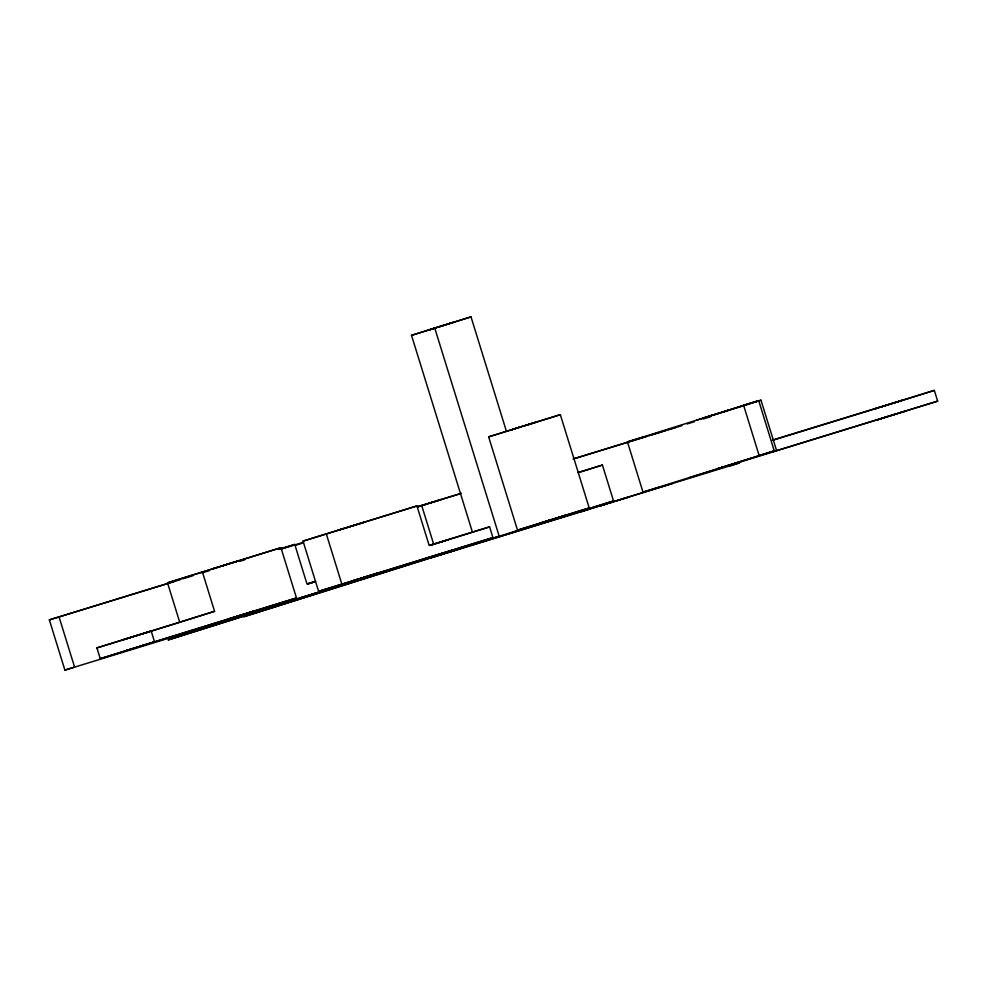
<?xml version="1.0" encoding="UTF-8"?>
<svg xmlns="http://www.w3.org/2000/svg" width="987" height="987" viewBox="0 0 987 987"><rect width="100%" height="100%" fill="white"/><g stroke="black" fill="none" stroke-linecap="round" stroke-linejoin="round"><path stroke-width="1.48" d="M246.232 614.445L244.764 615L338.085 586.475M265.552 608.757L268.945 607.585M727.727 410.395L760.977 400.191L776.522 450.43L771.439 452.194L937.65 401.141L934.319 390.383L772.513 440.066M562.072 516.398L566.279 515.066L517.521 530.155L488.639 436.846L521.716 426.557M556.137 518.249L589.214 507.972L560.332 414.663L549.87 417.994M517.521 530.155L550.598 519.865M581.664 511.673L590.14 508.91M150.258 631.372L122.24 640.032L137.242 635.332M446.297 540.358L448.554 539.642L441.954 541.629M472.317 531.759L411.517 335.333L471.009 316.876L506.393 431.208M471.009 316.876L411.517 335.333M322.971 591.114L168.123 639.971L376.787 574.261L64.908 670.124L49.35 619.885L173.946 581.54M214.574 611.311L179.745 622.303L167.519 582.823L280.937 547.699L296.482 597.949L100.255 658.662L96.923 647.904L214.574 611.311L202.36 571.831M280.937 547.699L167.519 582.823M303.034 541.11L416.933 505.936L429.148 545.416L489.589 526.861L492.92 537.619L318.591 591.349L303.034 541.11L416.933 505.936M278.778 549.475L294.755 544.442L306.969 583.922L315.643 581.257M281.122 549.167L303.54 542.233M295.582 545.243L303.441 542.899M461.484 493.241L417.279 506.849L425.434 504.369M627.461 441.905L758.707 400.623L774.252 450.874L643.006 492.155L627.461 441.905L642.562 437.266M730.01 409.963L760.977 400.191M578.493 472.6L602.428 465.05L613.532 500.94L578.69 511.932M489.589 526.861L430.246 545.404M903.352 400.154L934.319 390.383M100.255 658.662L296.482 597.949M64.908 670.124L74.58 667.076L59.023 616.826M318.591 591.349L492.92 537.619M437.229 555.706L243.678 616.776L429.123 558.395L672.344 483.581M512.216 532.351L535.435 525.022L475.944 543.492L499.175 536.163L434.736 328.005M729.763 465.95L739.448 462.891L430.85 557.791L444.347 553.559M937.65 401.141L689.086 477.745M515.782 428.407L511.574 429.74L520.568 427.013M533.19 423.09L537.101 421.831M544.664 521.716L540.457 523.048L549.451 520.322M527.243 424.941L548.661 418.365M353.679 525.503L363.821 522.32L347.005 527.564M430.961 502.753L441.103 499.558L435.168 501.359M712.503 415.157L702.362 418.352L719.19 413.097M178.968 622.612L96.923 647.904M443.879 541.123L437.278 543.183M440.609 553.941L451.886 550.401L423.201 559.284L438.203 554.583M277.285 604.957L287.427 601.774L270.598 607.03M318.443 592.447L329.707 588.906L323.107 590.892M569.413 514.646L559.271 517.83L565.206 516.041M728.061 465.408L717.919 468.591L723.853 466.789M446.519 552.991L456.66 549.808L450.726 551.597M612.828 501.939L600.343 505.85L605.685 504.246M616.27 500.989L628.805 497.041L623.414 498.669M445.174 324.846L428.346 330.102L434.292 328.301M438.45 327.018L454.168 322.12L448.221 323.909M516.806 428L560.332 414.663M522.826 426.396L532.166 423.509M222.248 565.909L224.456 565.23M226.763 564.416L239.064 560.665L213.254 568.648L219.2 566.859M351.508 526.071L338.01 530.303L343.945 528.514M714.674 414.589L728.172 410.358L722.237 412.159M424.287 504.813L432.121 502.297M138.476 634.949L150.604 631.236M431.134 544.972L434.872 543.812M429.863 545.478L432.318 544.713M433.552 544.33L438.561 542.677M308.956 583.477L312.694 582.318M315.149 581.553L307.685 583.971M139.253 646.621C90.385 661.561 189.455 631.162 140.573 646.103M237.805 616.159L254.621 610.904L248.687 612.705M245.627 613.643L228.811 618.886L234.746 617.097M362.562 577.814L365.881 576.79M367.065 576.322L370.384 575.298M545.688 521.309L589.214 507.972M275.114 605.537L261.604 609.769L267.551 607.967M551.721 519.705L561.048 516.818M316.025 593.076L301.023 597.777L307.623 595.778M572.768 513.61L576.087 512.574M726.913 465.852L743.729 460.608L730.232 464.828M319.714 591.941L311.016 594.742M568.265 515.103L585.081 509.847L542.431 523.073L613.532 500.94M896.295 413.911L877.603 419.746L906.288 410.876L899.688 412.874M439.844 555.052L447.666 552.535M616.579 500.779L608.917 503.259M758.707 400.623L743.593 405.262L759.139 455.513L774.252 450.874M696.76 420.166L728.566 410.407M182.78 578.826L193.094 575.655M201.94 572.941L209.306 570.683M240.236 561.184L244.665 559.826M278.544 549.414L294.755 544.442M573.521 458.832L675.244 427.593M687.038 423.966L694.404 421.708M703.25 418.994L710.628 416.724M49.35 619.885L180.559 579.591M417.797 506.849L460.028 493.771M573.163 459.017L646.621 436.464M649.569 435.563L665.731 430.591M668.668 429.69L681.894 425.631M577.765 472.625L602.428 465.05M772.5 440.338L901.884 400.599M880.873 406.989L902.957 400.105L874.272 408.988L878.011 407.865M307.858 583.971L313.743 582.157M743.285 460.645L776.522 450.43M643.006 492.155L658.798 487.307M418.648 506.541L421.227 505.751M373.444 574.36L379.378 572.559L353.568 580.541L359.502 578.752M535.953 422.177L492.612 435.686M491.551 435.995L488.639 436.846M421.683 505.455L433.675 544.219M326.265 533.782L341.823 584.02M151.11 630.804L154.453 641.562"/></g></svg>
